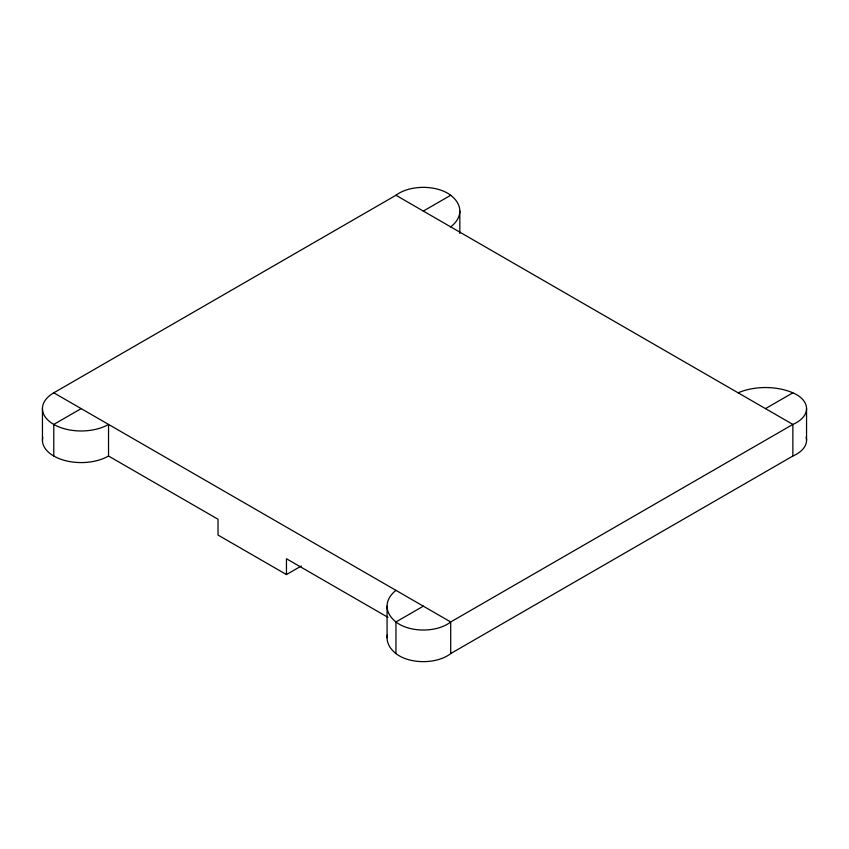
<?xml version="1.0" encoding="UTF-8"?>
<svg xmlns="http://www.w3.org/2000/svg" width="849" height="849" viewBox="0 0 849 849"><rect width="100%" height="100%" fill="white"/><g stroke="black" fill="none" stroke-linecap="round" stroke-linejoin="round"><path stroke-width="1.27" d="M53.784 456.03L53.784 424.426A38.714 22.35 0 0 1 53.784 392.811L395.952 195.27A34.215 19.75 0 0 1 450.702 195.27A45.623 26.34 0 0 1 450.702 226.874M81.164 408.613L53.784 424.426A38.714 22.35 0 0 0 108.534 424.426L108.534 456.03L218.023 519.248L218.023 535.05L286.463 574.561L301.289 565.996M423.322 211.072L450.702 195.27M423.322 606.165L395.952 621.967L395.952 653.581A33.822 19.527 0 0 0 450.702 653.581L792.86 456.03A34.215 19.75 0 0 0 806.147 437.182M765.49 408.613L792.86 392.811A34.215 19.75 0 0 1 792.86 424.426L792.86 456.03M395.952 195.27L792.86 424.426L450.702 621.967A33.822 19.527 0 0 1 395.952 621.967A46.61 26.903 0 0 1 395.952 590.363M53.784 392.811L450.702 621.967L450.702 653.581M387.972 617.361L286.463 558.759L286.463 574.561M806.55 408.613L806.55 440.228M459.818 211.072L459.818 233.464M387.07 606.165L387.07 637.769M42.45 408.613L42.45 440.228M738.121 392.811A45.623 26.34 0 0 1 792.86 392.811M108.534 456.03A38.714 22.35 0 0 1 64.036 460.275A38.714 22.35 0 0 1 42.779 437.309M395.952 653.581A46.61 26.903 0 0 1 387.324 634.967"/></g></svg>
